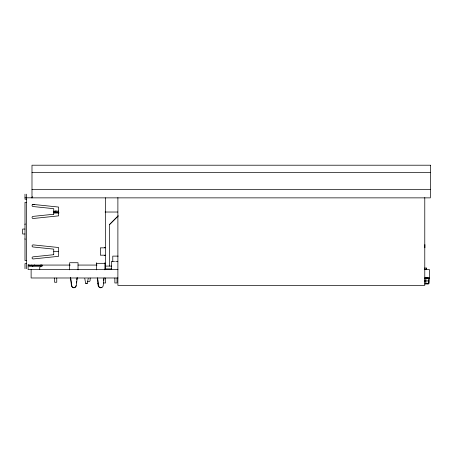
<?xml version="1.0" encoding="UTF-8"?>
<svg xmlns="http://www.w3.org/2000/svg" width="453" height="453" viewBox="0 0 453 453"><rect width="100%" height="100%" fill="white"/><g stroke="black" fill="none" stroke-linecap="round" stroke-linejoin="round"><path stroke-width="0.68" d="M77.231 277.78L76.257 286.103L75.198 287.485L73.68 287.791M104.116 277.78L103.148 286.103L102.089 287.485L100.481 287.791M75.877 286.103L75.957 285.515M76.336 282.966L76.574 281.347M76.778 279.954L77.101 277.78M103.511 280.418L103.748 278.799M86.925 283.289L87.327 283.289L88.222 278.453M31.71 197.876L32.401 196.653M75.651 286.653L74.269 287.712M109.405 266.087L109.405 224.671L118.142 215.917M109.405 224.671L118.142 215.934M424.835 280.011L424.835 282.123M42.214 265.067L39.739 267.315L39.739 269.609M34.705 264.926L32.401 266.228L31.71 264.999M101.07 287.712L101.614 287.485M53.46 211.891L56.093 210.894M84.773 278.453L85.634 283.289L86.064 283.289M87.327 283.289L85.662 283.289M31.987 172.621L430.35 172.621M31.987 189.614L430.35 189.614M24.994 197.814L32.305 197.814M26.399 199.218L24.994 199.218L24.994 194.178M26.399 202.31L24.994 202.31L24.994 260.566L26.399 260.566M32.203 204.348L34.303 204.348M53.799 211.132L58.68 211.132M53.533 212.027L58.477 212.027M105.079 212.027L117.791 212.027M53.341 212.729L58.947 212.729M54.003 212.967L58.901 212.967M24.994 229.059L22.65 229.059L22.65 233.991L24.994 233.991M104.479 247.61L105.413 247.61M105.413 247.842L100.356 247.842L100.356 255.192L105.413 255.192M53.799 251.591L58.692 251.591M104.479 255.43L105.413 255.43M118.188 256.115L112.769 256.115L112.769 261.319M114.552 261.517L111.37 261.517L111.37 269.518M115.691 261.517L117.82 261.517M96.54 263.329L104.92 263.329M26.399 263.657L24.994 263.657L24.994 268.708M29.145 265.067L70.306 265.067M78.029 265.067L96.987 265.067M28.816 265.854L42.18 265.854M42.18 266.087L28.816 266.087L28.816 264.444M105.368 266.087L111.648 266.087M424.495 268.057L426.454 268.057L426.454 269.609M105.079 268.906L111.432 268.906M424.495 269.207L426.324 269.207M117.961 269.609L28.114 269.609L28.114 264.671M424.495 269.609L429.484 269.609L429.484 277.983L425.367 277.983M424.563 277.938L429.155 277.938C429.665 285.084 427.904 286.296 428.804 278.284M117.961 277.983L31.121 277.983L31.121 269.609M424.563 278.261L429.155 278.267M425.452 280.934L428.64 280.934L428.64 283.935L424.518 283.935M103.471 282.966L105.657 282.966L105.657 278.046M98.346 283.289L97.91 283.289L98.55 283.289M425.871 283.606L428.64 283.606M100.951 287.791C96.472 287.836 98.443 281.33 97.429 278.799M74.06 287.791L72.542 287.485L71.483 286.103L70.515 277.78M100.362 287.712L99.343 287.123L98.754 286.103L97.531 277.78M73.471 287.712L72.452 287.123L71.863 286.103L70.64 277.78M427.326 277.938L427.326 278.267M427.326 283.606L427.326 283.935M426.324 268.057L426.324 269.609M426.273 277.938L426.273 278.267M425.877 277.938L425.877 283.935M424.897 244.592L424.897 247.785M424.778 197.587L424.778 285.362L117.888 285.362L117.888 197.587M117.044 278.046L117.044 282.966L114.858 282.966L114.858 278.046M105.413 197.814L105.413 269.609M104.92 262.723L104.92 269.846M96.54 262.723L96.54 269.846M90.187 278.057L90.096 280.571A1.54 1.54 0 0 1 87.514 281.262M78.029 269.846L78.029 262.723L69.649 262.723L69.649 269.846M56.755 278.034L56.755 282.253L54.57 282.253L54.57 278.034M26.399 194.178L26.399 268.708M41.682 265.062A1.489 1.467 -90 0 1 40.827 264.79M24.994 224.603A1.393 1.393 0 0 1 25.181 223.912M25.17 239.326A0.861 0.861 0 0 1 24.994 238.805M53.726 214.241L33.018 216.392A1.059 1.059 0 0 0 32.078 217.553A1.059 1.059 0 0 0 33.239 218.499L58.641 215.86L58.641 207.061L33.239 204.422A1.059 1.059 0 0 0 32.078 205.368A1.059 1.059 0 0 0 33.018 206.528L53.726 208.68L53.726 214.241M53.726 254.694L33.018 256.845A1.059 1.059 0 0 0 32.078 258.006A1.059 1.059 0 0 0 33.239 258.952L58.641 256.313L58.641 247.519L33.239 244.88A1.059 1.059 0 0 0 32.078 245.82A1.059 1.059 0 0 0 33.018 246.981L53.726 249.133L53.726 254.694M430.35 165.209L31.987 165.209L31.987 197.865L430.35 197.865L430.35 165.209"/></g></svg>
